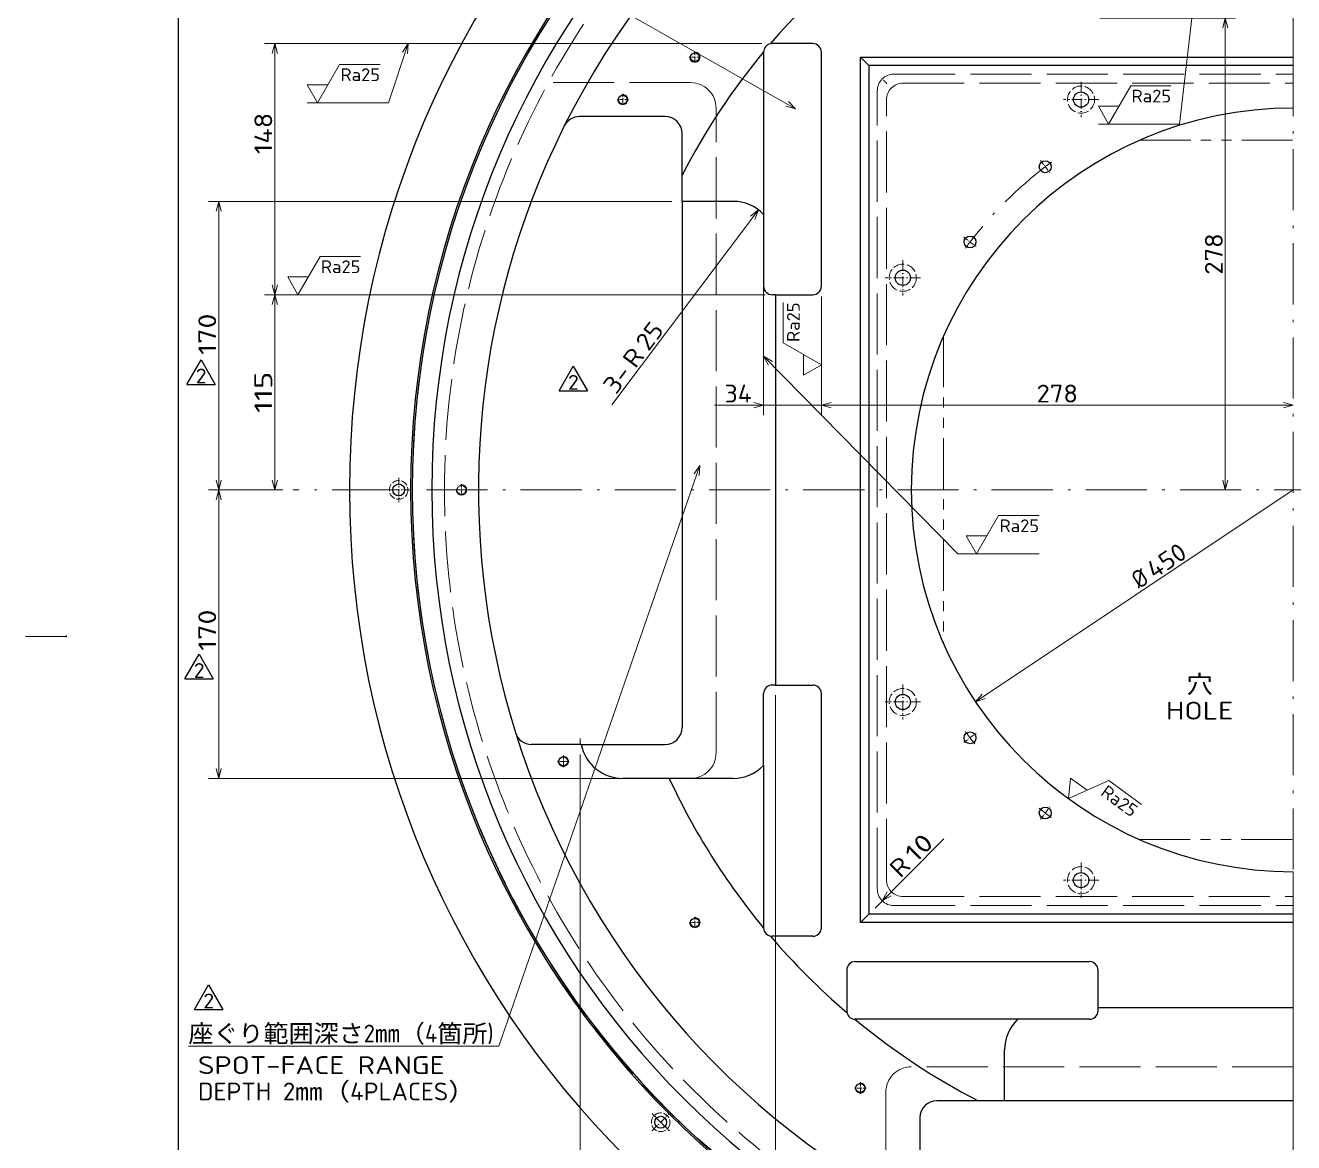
# Model space of a CAD drawing. Extents: x 0 to 894, y -8 to 586.
# Drawn here: x 0 to 249.1, y 197.5 to 417 of the extents above; entities that cross this region are included whole.
import ezdxf
from ezdxf.enums import TextEntityAlignment as Align

# ---------------------------------------------------------------- set-up
doc = ezdxf.new("R2010")
doc.units = 0
for name, pattern in [('DASHDOT', [18.5, 12, -3, 0.5, -3]), ('DASHED', [15, 12, -3]), ('DASHSPACE', [30, 12, -18]), ('PHANTOM', [20, 10, -2, 2, -2, 2, -2])]:
    doc.linetypes.add(name, pattern=pattern)
doc.layers.get('0').update_dxf_attribs({"lineweight": 13})
doc.styles.add('GDT', font='gdt.shx')
doc.styles.get("Standard").update_dxf_attribs({"font": 'isocp.shx'})
doc.dimstyles.get("Standard").update_dxf_attribs({"dimtxt": 2.5, "dimasz": 2.5, "dimexe": 1.25, "dimexo": 0.625, "dimtad": 1, "dimcen": 2.5, "dimadec": 0, "dimazin": 0, "dimtfac": 1, "dimtmove": 0, "dimatfit": 0, "dimfxl": 1, "dimarcsym": 0})

# ---------------------------------------------------------------- blocks, each defined once
blk = doc.blocks.new('*D77')
at = {"color": 190, "lineweight": 13}
blk.add_line((180.380474, 257.19664), (166.855119, 243.630325), dxfattribs=at)
blk.add_lwpolyline([(169.264573, 246.780233), (168.267193, 245.046672), (169.997728, 246.049291)], dxfattribs=at)
for s, rotation, width, p, p2 in [('10', 45.086672, 0.868247, (174.834062, 252.341604), (178.614315, 256.133311)), ('R', 45.086577, 1.078999, (171.842581, 249.34107), (174.128023, 251.633428))]:
    blk.add_text(s, height=3.5, rotation=rotation, dxfattribs=dict(at, width=width)).set_placement(p, p2, align=Align.FIT)
blk = doc.blocks.new('*D78')
at = {"color": 7, "lineweight": 13}
blk.add_line((186.577394, 284.165049), (248.981167, 325.767563), dxfattribs=at)
blk.add_lwpolyline([(187.897661, 285.667348), (186.577394, 284.165049), (188.471925, 284.805946)], dxfattribs=at)
at = {"color": 7, "lineweight": 13, "width": 0.854609}
blk.add_text('450', height=3.5, rotation=33.690063, dxfattribs=at).set_placement((221.671464, 308.162019), (228.426703, 312.665511), align=Align.FIT)
at = {"color": 7, "lineweight": 13}
blk.add_text('%%c', height=3.5, rotation=33.690069, dxfattribs=at).set_placement((218.703818, 306.183587))
blk = doc.blocks.new('*D79')
at = {"color": 7, "lineweight": 13}
for p, q in [((250.981167, 394.456462), (267.647834, 394.456462)), ((265.647834, 257.123128), (265.647834, 394.456462)), ((250.981167, 257.123128), (267.647834, 257.123128))]:
    blk.add_line(p, q, dxfattribs=at)
for points in [[(266.165471, 392.524612), (265.647834, 394.456462), (265.130196, 392.524612)], [(265.130196, 259.054983), (265.647834, 257.123128), (266.165471, 259.054983)]]:
    blk.add_lwpolyline(points, dxfattribs=at)
for s, width, p, p2 in [('穴)', 1.485477, (265.147834, 333.09919), (265.147834, 340.031415)), ('412', 0.854609, (265.147834, 323.980403), (265.147834, 332.099189))]:
    blk.add_text(s, height=3.5, rotation=90, dxfattribs=dict(at, width=width)).set_placement(p, p2, align=Align.FIT)
at = {"color": 7, "lineweight": 13, "style": 'GDT', "width": 0.875}
blk.add_text('o', height=3.5, rotation=90, dxfattribs=at).set_placement((265.147834, 319.480403), (265.147834, 322.980403), align=Align.FIT)
at = {"color": 7, "lineweight": 13}
blk.add_text('(', height=3.5, rotation=90.000003, dxfattribs=at).set_placement((265.147834, 316.902369))
blk = doc.blocks.new('*D80')
at = {"color": 250, "lineweight": 13}
for p, q in [((126.981167, 382.43423), (35.963182, 382.43423)), ((37.963182, 325.767563), (37.963182, 382.43423)), ((50.545884, 325.767563), (35.963182, 325.767563))]:
    blk.add_line(p, q, dxfattribs=at)
for points in [[(38.480821, 380.50238), (37.963182, 382.43423), (37.445543, 380.50238)], [(37.445543, 327.699414), (37.963182, 325.767563), (38.480821, 327.699414)]]:
    blk.add_lwpolyline(points, dxfattribs=at)
at = {"color": 250, "lineweight": 13, "width": 0.854609}
blk.add_text('170', height=3.5, rotation=90, dxfattribs=at).set_placement((37.463182, 352.285304), (37.463182, 360.404088), align=Align.FIT)
blk = doc.blocks.new('*D81')
at = {"color": 250, "lineweight": 13}
for p, q in [((50.545884, 325.767563), (35.963182, 325.767563)), ((37.963182, 269.100896), (37.963182, 325.767563)), ((124.449988, 269.100896), (35.963182, 269.100896))]:
    blk.add_line(p, q, dxfattribs=at)
for points in [[(38.480821, 323.835711), (37.963182, 325.767563), (37.445543, 323.835711)], [(37.445543, 271.032745), (37.963182, 269.100896), (38.480821, 271.032745)]]:
    blk.add_lwpolyline(points, dxfattribs=at)
at = {"color": 250, "lineweight": 13, "width": 0.854609}
blk.add_text('170', height=3.5, rotation=90, dxfattribs=at).set_placement((37.463182, 294.139765), (37.463182, 302.25855), align=Align.FIT)
blk = doc.blocks.new('*D82')
at = {"color": 250, "lineweight": 13}
for p, q in [((147.3145, 285.43423), (147.3145, 125.310959)), ((147.3145, 127.310959), (248.981167, 127.310959)), ((248.981167, 127.33228), (248.981167, 125.310959))]:
    blk.add_line(p, q, dxfattribs=at)
for points in [[(149.246354, 127.828598), (147.3145, 127.310959), (149.246354, 126.79332)], [(247.049315, 126.79332), (248.981167, 127.310959), (247.049315, 127.828598)]]:
    blk.add_lwpolyline(points, dxfattribs=at)
at = {"color": 250, "lineweight": 13, "width": 0.854609}
blk.add_text('305', height=3.5, dxfattribs=at).set_placement((196.374666, 127.810959), (204.49345, 127.810959), align=Align.FIT)
blk = doc.blocks.new('*D83')
at = {"color": 250, "lineweight": 13}
for p, q in [((147.3145, 285.43423), (147.3145, 125.310959)), ((108.981167, 273.767563), (108.981167, 125.310959)), ((108.981167, 127.310959), (147.3145, 127.310959))]:
    blk.add_line(p, q, dxfattribs=at)
for points in [[(110.913021, 127.828598), (108.981167, 127.310959), (110.913021, 126.79332)], [(145.382646, 126.79332), (147.3145, 127.310959), (145.382646, 127.828598)]]:
    blk.add_lwpolyline(points, dxfattribs=at)
at = {"color": 250, "lineweight": 13, "width": 0.85461}
blk.add_text('115', height=3.5, dxfattribs=at).set_placement((126.486782, 127.810959), (134.605577, 127.810959), align=Align.FIT)
blk = doc.blocks.new('*D84')
at = {"color": 7, "lineweight": 13}
blk.add_line((143.98666, 380.763438), (115.199479, 342.44641), dxfattribs=at)
blk.add_lwpolyline([(143.240129, 378.90799), (143.98666, 380.763438), (142.412421, 379.529836)], dxfattribs=at)
for s, rotation, width, p, p2 in [('25', 53.082858, 0.868247, (122.362738, 352.813451), (125.578782, 357.094152)), ('R', 53.082783, 1.078999, (119.817745, 349.425954), (121.762081, 352.013947)), ('3-', 53.082858, 0.764884, (116.001044, 344.345749), (119.217088, 348.62645))]:
    blk.add_text(s, height=3.5, rotation=rotation, dxfattribs=dict(at, width=width)).set_placement(p, p2, align=Align.FIT)
blk = doc.blocks.new('*D85')
at = {"color": 7, "lineweight": 13}
for p, q in [((145.3145, 364.100896), (46.981167, 364.100896)), ((48.981167, 325.767563), (48.981167, 364.100896)), ((50.545884, 325.767563), (46.981167, 325.767563))]:
    blk.add_line(p, q, dxfattribs=at)
for points in [[(49.498806, 362.169044), (48.981167, 364.100896), (48.463528, 362.169044)], [(48.463528, 327.699414), (48.981167, 325.767563), (49.498806, 327.699414)]]:
    blk.add_lwpolyline(points, dxfattribs=at)
at = {"color": 7, "lineweight": 13, "width": 0.854609}
blk.add_text('115', height=3.5, rotation=90, dxfattribs=at).set_placement((48.481167, 340.874837), (48.481167, 348.993622), align=Align.FIT)
blk = doc.blocks.new('*D86')
at = {"color": 7, "lineweight": 13}
for p, q in [((144.647834, 413.43423), (46.981167, 413.43423)), ((48.981167, 364.100896), (48.981167, 413.43423)), ((145.3145, 364.100896), (46.981167, 364.100896))]:
    blk.add_line(p, q, dxfattribs=at)
for points in [[(49.498806, 411.502375), (48.981167, 413.43423), (48.463528, 411.502375)], [(48.463528, 366.032748), (48.981167, 364.100896), (49.498806, 366.032748)]]:
    blk.add_lwpolyline(points, dxfattribs=at)
at = {"color": 7, "lineweight": 13, "width": 0.854609}
blk.add_text('148', height=3.5, rotation=90, dxfattribs=at).set_placement((48.481167, 391.731425), (48.481167, 399.85021), align=Align.FIT)
blk = doc.blocks.new('*D89')
at = {"color": 7, "lineweight": 13}
for p, q in [((144.981167, 377.884013), (144.981167, 340.43423)), ((156.3145, 363.767563), (156.3145, 340.43423)), ((135.311469, 342.43423), (161.3145, 342.43423))]:
    blk.add_line(p, q, dxfattribs=at)
for points in [[(143.049313, 341.916592), (144.981167, 342.43423), (143.049313, 342.951867)], [(158.246354, 342.951867), (156.3145, 342.43423), (158.246354, 341.916592)]]:
    blk.add_lwpolyline(points, dxfattribs=at)
at = {"color": 7, "lineweight": 13, "width": 0.845398}
blk.add_text('34', height=3.5, dxfattribs=at).set_placement((137.311469, 342.93423), (142.665656, 342.93423), align=Align.FIT)
blk = doc.blocks.new('*D90')
at = {"color": 7, "lineweight": 13}
for p, q in [((156.3145, 363.767563), (156.3145, 340.43423)), ((156.3145, 342.43423), (248.981167, 342.43423))]:
    blk.add_line(p, q, dxfattribs=at)
for points in [[(158.246354, 342.951867), (156.3145, 342.43423), (158.246354, 341.916592)], [(247.049315, 341.916592), (248.981167, 342.43423), (247.049315, 342.951867)]]:
    blk.add_lwpolyline(points, dxfattribs=at)
at = {"color": 7, "lineweight": 13, "width": 0.854609}
blk.add_text('278', height=3.5, dxfattribs=at).set_placement((198.588441, 342.93423), (206.707226, 342.93423), align=Align.FIT)
blk = doc.blocks.new('*D91')
at = {"color": 7, "lineweight": 13}
for p, q in [((210.981167, 418.43423), (237.647834, 418.43423)), ((235.647834, 325.767563), (235.647834, 418.43423))]:
    blk.add_line(p, q, dxfattribs=at)
for points in [[(236.165471, 416.502375), (235.647834, 418.43423), (235.130196, 416.502375)], [(235.130196, 327.699414), (235.647834, 325.767563), (236.165471, 327.699414)]]:
    blk.add_lwpolyline(points, dxfattribs=at)
at = {"color": 7, "lineweight": 13, "width": 0.854609}
blk.add_text('278', height=3.5, rotation=90, dxfattribs=at).set_placement((235.147834, 368.041504), (235.147834, 376.160288), align=Align.FIT)
blk = doc.blocks.new('*D92')
at = {"color": 7, "lineweight": 13}
for p, q in [((235.647834, 413.43423), (235.647834, 440.318059)), ((196.864717, 429.767563), (237.647834, 429.767563)), ((210.981167, 418.43423), (237.647834, 418.43423))]:
    blk.add_line(p, q, dxfattribs=at)
for points in [[(235.130196, 431.699417), (235.647834, 429.767563), (236.165471, 431.699417)], [(236.165471, 416.502375), (235.647834, 418.43423), (235.130196, 416.502375)]]:
    blk.add_lwpolyline(points, dxfattribs=at)
at = {"color": 7, "lineweight": 13, "width": 0.845398}
blk.add_text('34', height=3.5, rotation=90, dxfattribs=at).set_placement((235.147834, 432.963872), (235.147834, 438.318059), align=Align.FIT)

msp = doc.modelspace()

# ---------------------------------------------------------------- linework, layer by layer
at = {"color": 7, "lineweight": 25}
for p, q in [((30, 574), (30, 20)), ((144.9812, 411.8431), (144.983, 411.8453)), ((144.9812, 411.7676), (144.9812, 379.884)), ((146.3188, 413.4342), (146.2846, 413.3942)), ((154.6478, 413.4342), (146.6478, 413.4342)), ((156.3145, 365.7676), (156.3145, 411.7676)), ((163.9812, 240.7676), (163.9812, 410.7676)), ((163.9812, 410.7676), (248.9812, 410.7676)), ((163.9812, 410.7676), (165.6269, 409.1218)), ((248.9812, 409.1218), (165.6269, 409.1218)), ((165.6269, 409.1218), (165.6269, 242.4133)), ((114.7454, 399.1009), (108.8225, 399.1009)), ((125.6478, 399.1009), (114.7454, 399.1009)), ((128.9812, 391.3239), (128.9812, 395.7676)), ((128.9812, 387.6141), (128.9812, 391.3239)), ((128.9812, 382.4342), (128.9812, 387.6141)), ((128.9812, 382.4342), (128.9812, 279.1009)), ((138.9812, 382.4342), (128.9812, 382.4342)), ((144.9812, 379.884), (144.9812, 365.7676)), ((147.3145, 364.1009), (146.6478, 364.1009)), ((147.3145, 364.1009), (154.6478, 364.1009)), ((147.3145, 364.1009), (147.3145, 287.4342)), ((104.7953, 345.2263), (107.5953, 350.0761)), ((107.5953, 350.0761), (110.3953, 345.2263)), ((104.7953, 345.2263), (110.3953, 345.2263)), ((31.3039, 288.6343), (34.1039, 293.484)), ((34.1039, 293.484), (36.9039, 288.6343)), ((31.3039, 288.6343), (36.9039, 288.6343)), ((147.3145, 287.4342), (146.6478, 287.4342)), ((147.3145, 287.4342), (154.6478, 287.4342)), ((144.9812, 271.6511), (144.9812, 285.7676)), ((156.3145, 239.7676), (156.3145, 285.7676)), ((109.1495, 275.7676), (99.4263, 275.7676)), ((109.1495, 275.7676), (125.6478, 275.7676)), ((144.9812, 271.6511), (144.9812, 239.7676)), ((126.45, 269.1009), (117.3145, 269.1009)), ((138.9812, 269.1009), (126.45, 269.1009)), ((163.9812, 240.7676), (165.6269, 242.4133)), ((248.9812, 242.4133), (165.6269, 242.4133)), ((144.9812, 239.692), (144.983, 239.6898)), ((248.9812, 240.7676), (163.9812, 240.7676)), ((146.3188, 238.1009), (146.2846, 238.141)), ((154.6478, 238.1009), (146.6478, 238.1009)), ((162.9812, 233.1009), (208.9812, 233.1009)), ((161.3145, 231.4342), (161.3145, 223.4342)), ((210.6478, 224.1009), (210.6478, 231.4342)), ((33.1864, 223.7183), (35.9864, 228.5681)), ((35.9864, 228.5681), (38.7864, 223.7183)), ((33.1864, 223.7183), (38.7864, 223.7183)), ((161.3145, 223.1052), (161.3546, 223.071)), ((162.9056, 221.7676), (162.9034, 221.7694)), ((194.8647, 221.7676), (162.9812, 221.7676)), ((208.9812, 221.7676), (194.8647, 221.7676)), ((210.6478, 224.1009), (248.9812, 224.1009)), ((210.6478, 223.4342), (210.6478, 224.1009)), ((192.3145, 205.7676), (192.3145, 215.7676)), ((183.4249, 205.7676), (178.9812, 205.7676)), ((187.1346, 205.7676), (183.4249, 205.7676)), ((192.3145, 205.7676), (187.1346, 205.7676)), ((248.9812, 205.7676), (192.3145, 205.7676)), ((175.6478, 202.4342), (175.6478, 191.5318))]:
    msp.add_line(p, q, dxfattribs=at)
at = {"color": 7, "linetype": 'DASHDOT', "lineweight": 13}
for p, q in [((248.9812, 522.2028), (248.9812, 129.3323)), ((257.2579, 325.7676), (52.5459, 325.7676))]:
    msp.add_line(p, q, dxfattribs=at)
at = {"color": 7, "lineweight": 13}
for p, q in [((248.9812, 410.7676), (248.9812, 427.4342)), ((57.3826, 401.8256), (61.7127, 409.3256)), ((61.7127, 409.3256), (69.6571, 409.3256)), ((248.9812, 409.1218), (248.9812, 410.7676)), ((248.9812, 409.1218), (248.9812, 400.7676)), ((57.3826, 401.8256), (55.3618, 405.3256)), ((55.3618, 405.3256), (59.4033, 405.3256)), ((212.7318, 397.6324), (217.0619, 405.1324)), ((217.0619, 405.1324), (225.0064, 405.1324)), ((212.7318, 397.6324), (210.7111, 401.1324)), ((210.7111, 401.1324), (214.7525, 401.1324)), ((53.5323, 364.1009), (57.8625, 371.6009)), ((57.8625, 371.6009), (65.8069, 371.6009)), ((53.5323, 364.1009), (51.5116, 367.6009)), ((51.5116, 367.6009), (55.5531, 367.6009)), ((148.8145, 354.6523), (148.8145, 362.5967)), ((156.3145, 350.3221), (148.8145, 354.6523)), ((152.8145, 348.3014), (152.8145, 352.3429)), ((156.3145, 350.3221), (152.8145, 348.3014)), ((186.8037, 313.2149), (191.1339, 320.7149)), ((191.1339, 320.7149), (199.0783, 320.7149)), ((186.8037, 313.2149), (184.783, 316.7149)), ((184.783, 316.7149), (188.8245, 316.7149)), ((0, 297), (8, 297)), ((204.8245, 265.1443), (205.2517, 269.1631)), ((205.2517, 269.1631), (208.5185, 266.7836)), ((204.8245, 265.1443), (212.7402, 268.6572)), ((212.7402, 268.6572), (219.1618, 263.9799)), ((248.9812, 250.7676), (248.9812, 242.4133)), ((248.9812, 242.4133), (248.9812, 240.7676)), ((248.9812, 224.1009), (248.9812, 240.7676)), ((248.9812, 224.1009), (248.9812, 205.7676))]:
    msp.add_line(p, q, dxfattribs=at)
at = {"color": 7, "linetype": 'DASHDOT', "lineweight": 13, "ltscale": 0.056333}
for p, q in [((131.4812, 411.8942), (131.4812, 409.6409)), ((132.6078, 410.7676), (130.3545, 410.7676)), ((117.3145, 403.5609), (117.3145, 401.3076)), ((118.4412, 402.4342), (116.1878, 402.4342)), ((85.6478, 326.8942), (85.6478, 324.6409)), ((86.7745, 325.7676), (84.5212, 325.7676)), ((106.7745, 272.4342), (104.5212, 272.4342)), ((105.6478, 273.5609), (105.6478, 271.3076)), ((131.4812, 241.8942), (131.4812, 239.6409)), ((132.6078, 240.7676), (130.3545, 240.7676)), ((163.9812, 209.3942), (163.9812, 207.1409)), ((165.1078, 208.2676), (162.8545, 208.2676))]:
    msp.add_line(p, q, dxfattribs=at)
at = {"color": 7, "linetype": 'DASHED', "lineweight": 13, "ltscale": 0.02466}
for p, q in [((169.1969, 405.5518), (168.4994, 406.2493)), ((169.1969, 245.9833), (168.4994, 245.2858))]:
    msp.add_line(p, q, dxfattribs=at)
at = {"color": 7, "linetype": 'DASHED', "lineweight": 13}
for p, q in [((170.5909, 407.4406), (248.9812, 407.4406)), ((130.6478, 405.7676), (102.7698, 405.7676)), ((167.3082, 247.3773), (167.3082, 404.1579)), ((172.3835, 405.6479), (248.9812, 405.6479)), ((169.1008, 249.1699), (169.1008, 402.3652)), ((135.6478, 274.1009), (135.6478, 400.7676)), ((92.2436, 269.1009), (117.3145, 269.1009)), ((170.5909, 244.0946), (248.9812, 244.0946)), ((172.3835, 245.8872), (248.9812, 245.8872)), ((248.9812, 212.4342), (173.9812, 212.4342)), ((168.9812, 207.4342), (168.9812, 179.5561))]:
    msp.add_line(p, q, dxfattribs=at)
at = {"color": 7, "linetype": 'DASHDOT', "lineweight": 13, "ltscale": 0.173333}
for p, q in [((207.3145, 405.9009), (207.3145, 398.9676)), ((210.7812, 402.4342), (203.8478, 402.4342)), ((172.3145, 370.9009), (172.3145, 363.9676)), ((175.7812, 367.4342), (168.8478, 367.4342)), ((172.3145, 287.5676), (172.3145, 280.6342)), ((175.7812, 284.1009), (168.8478, 284.1009)), ((207.3145, 252.5676), (207.3145, 245.6342)), ((210.7812, 249.1009), (203.8478, 249.1009))]:
    msp.add_line(p, q, dxfattribs=at)
at = {"color": 7, "linetype": 'PHANTOM', "lineweight": 13}
for p, q in [((218.8675, 394.4565), (248.9812, 394.4565)), ((180.3145, 355.9319), (180.3145, 295.6032)), ((218.7662, 257.1231), (248.9812, 257.1231))]:
    msp.add_line(p, q, dxfattribs=at)
at = {"color": 7, "linetype": 'DASHDOT', "lineweight": 13, "ltscale": 0.075833}
for p, q in [((199.357, 390.4391), (201.2035, 388.0326)), ((184.3096, 375.3918), (186.7162, 373.5452)), ((184.3096, 276.1434), (186.7162, 277.9899)), ((199.357, 261.096), (201.2035, 263.5025))]:
    msp.add_line(p, q, dxfattribs=at)
at = {"color": 250, "lineweight": 25}
for p, q in [((31.6965, 346.473), (34.4965, 351.3228)), ((34.4965, 351.3228), (37.2965, 346.473)), ((31.6965, 346.473), (37.2965, 346.473))]:
    msp.add_line(p, q, dxfattribs=at)
at = {"color": 7, "linetype": 'DASHDOT', "lineweight": 13, "ltscale": 0.119167}
for p, q in [((73.3145, 328.1509), (73.3145, 323.3842)), ((75.6978, 325.7676), (70.9312, 325.7676)), ((123.0808, 199.8672), (126.4514, 203.2377))]:
    msp.add_line(p, q, dxfattribs=at)
at = {"color": 7, "linetype": 'DASHDOT', "lineweight": 13, "ltscale": 0.03078}
msp.add_line((108.9812, 275.7676), (108.9812, 276.9988), dxfattribs=at)
at = {"color": 7, "lineweight": 13}
for points in [[(151.2646, 400.633), (92.754, 433.8178), (43.2446, 433.8178)], [(230.41, 429.7676), (226.673, 397.6324), (210.7111, 397.6324)], [(75.1716, 413.4342), (71.3238, 401.8256), (55.3618, 401.8256)], [(75.0551, 411.4376), (75.1716, 413.4342), (74.0724, 411.7633)], [(149.3288, 401.1358), (151.2646, 400.633), (149.8395, 402.0364)], [(144.9812, 352.0065), (183.1164, 313.2149), (199.0783, 313.2149)], [(146.7046, 350.9918), (144.9812, 352.0065), (145.9664, 350.266)], [(132.4703, 330.5587), (92.9505, 216.5008), (32.0165, 216.5008)], [(132.3269, 328.5638), (132.4703, 330.5587), (131.3487, 328.9027)]]:
    msp.add_lwpolyline(points, dxfattribs=at)
at = {"color": 7, "lineweight": 25}
for centre, radius in [((131.4812, 410.7676), 0.8667), ((207.3145, 402.4342), 1.5), ((117.3145, 402.4342), 0.8667), ((200.2803, 389.2358), 1.1667), ((185.5129, 374.4685), 1.1667), ((172.3145, 367.4342), 1.5), ((73.3145, 325.7676), 1.1667), ((172.3145, 284.1009), 1.5), ((185.5129, 277.0666), 1.1667), ((105.6478, 272.4342), 0.8667), ((200.2803, 262.2993), 1.1667), ((207.3145, 249.1009), 1.5), ((131.4812, 240.7676), 0.8667), ((163.9812, 208.2676), 0.8667), ((124.7661, 201.5525), 1.1667)]:
    msp.add_circle(centre, radius, dxfattribs=at)
at = {"color": 7, "linetype": 'DASHED', "lineweight": 13, "ltscale": 0.177778}
for centre in [(207.3145, 402.4342), (172.3145, 367.4342), (172.3145, 284.1009), (207.3145, 249.1009)]:
    msp.add_circle(centre, 2.6667, dxfattribs=at)
at = {"color": 7, "linetype": 'DASHED', "lineweight": 13, "ltscale": 0.122222}
for centre in [(73.3145, 325.7676), (124.7661, 201.5525)]:
    msp.add_circle(centre, 1.8333, dxfattribs=at)
at = {"color": 7, "linetype": 'DASHED', "lineweight": 13, "ltscale": 0.057778}
msp.add_circle((85.6478, 325.7676), 0.8667, dxfattribs=at)
at = {"color": 7, "lineweight": 13}
msp.add_circle((8, 297), 0.1, dxfattribs=at)
at = {"color": 7, "lineweight": 25}
for centre, radius, start, end in [((248.9812, 325.7676), 185.3333, 90, 270), ((248.9812, 325.7676), 173.3333, 90, 270), ((248.9812, 325.7676), 173, 90, 270), ((248.9812, 325.7676), 169.1667, 90, 270), ((248.9812, 325.7676), 160, 107.329856, 153.460895), ((248.9812, 325.7676), 135, 130.495077, 139.504923), ((248.9812, 325.7676), 135, 140.387159, 152.733956), ((146.6478, 411.7676), 1.6667, 102.586698, 180), ((146.6478, 411.7676), 1.6667, 90, 102.586698), ((154.6478, 411.7676), 1.6667, 0, 90), ((108.8225, 395.7676), 3.3333, 90, 153.460895), ((125.6478, 395.7676), 3.3333, 0, 90), ((248.9812, 325.7676), 75, 90, 270), ((248.9812, 325.7676), 160, 153.460895, 197.329856), ((138.9812, 374.1009), 8.3333, 43.94552, 90), ((146.6478, 365.7676), 1.6667, 180, 270), ((154.6478, 365.7676), 1.6667, 270, 0), ((146.6478, 285.7676), 1.6667, 90, 180), ((154.6478, 285.7676), 1.6667, 0, 90), ((125.6478, 279.1009), 3.3333, 270, 0), ((99.4263, 279.1009), 3.3333, 197.329856, 270), ((248.9812, 325.7676), 160, 197.329856, 243.460895), ((117.3145, 277.4342), 8.3333, 191.53696, 270), ((138.9812, 277.4342), 8.3333, 270, 316.05448), ((248.9812, 325.7676), 135, 204.819, 219.612841), ((146.6478, 239.7676), 1.6667, 180, 270), ((154.6478, 239.7676), 1.6667, 270, 0), ((248.9812, 325.7676), 135, 220.495077, 229.504923), ((162.9812, 231.4342), 1.6667, 90, 180), ((208.9812, 231.4342), 1.6667, 0, 90), ((162.9812, 223.4342), 1.6667, 180, 192.586698), ((162.9812, 223.4342), 1.6667, 192.586698, 270), ((248.9812, 325.7676), 135, 230.387159, 242.733956), ((200.6478, 215.7676), 8.3333, 133.94552, 180), ((208.9812, 223.4342), 1.6667, 270, 0), ((178.9812, 202.4342), 3.3333, 90, 180)]:
    msp.add_arc(centre, radius, start, end, dxfattribs=at)
at = {"color": 7, "linetype": 'DASHED', "lineweight": 13}
for centre, radius, start, end in [((248.9812, 325.7676), 166.6667, 90, 270), ((130.6478, 400.7676), 5, 0, 90), ((130.6478, 274.1009), 5, 270, 360), ((173.9812, 207.4342), 5, 90, 180)]:
    msp.add_arc(centre, radius, start, end, dxfattribs=at)
at = {"color": 7, "lineweight": 13}
for centre in [(131.4812, 410.7676), (117.3145, 402.4342), (105.6478, 272.4342), (131.4812, 240.7676), (163.9812, 208.2676)]:
    msp.add_arc(centre, 1, 169.999993, 100.000014, dxfattribs=at)
at = {"color": 7, "linetype": 'DASHDOT', "lineweight": 13}
for radius, start, end in [(80, 126.41377, 141.642045), (80, 141.413767, 143.586231), (80, 216.413769, 218.586233), (80, 231.413766, 233.58623), (175.6667, 224.222642, 225.777357)]:
    msp.add_arc((248.9812, 325.7676), radius, start, end, dxfattribs=at)
at = {"color": 7, "linetype": 'DASHSPACE', "lineweight": 13}
msp.add_arc((85.6478, 325.7676), 1, 169.999993, 100.000014, dxfattribs=at)
at = {"color": 7, "linetype": 'DASHED', "lineweight": 13}
for centre, major_axis, start_param, end_param in [((170.6929, 404.0558), (2.4292, -2.4291), 2.37124879, 3.91189739), ((172.4856, 402.2632), (2.4292, -2.4291), 2.37124879, 3.91189739), ((172.4856, 249.272), (-2.4291, -2.4292), 5.51284145, 7.05349005), ((170.6929, 247.4793), (-2.4291, -2.4292), 5.51284145, 7.05349005)]:
    msp.add_ellipse(centre, major_axis=major_axis, ratio=0.970296, start_param=start_param, end_param=end_param, dxfattribs=at)
msp.add_open_spline([(166.0405, 173.9458), (163.195, 175.7961), (160.3512, 177.6453), (157.5395, 179.489), (154.0915, 181.7866), (150.6649, 184.1396), (150.0223, 184.5836), (148.8247, 185.4163), (147.6311, 186.2572), (147.0793, 186.6483), (143.4657, 189.2267), (139.9095, 191.8816), (136.9486, 194.2002), (133.7016, 196.8931), (130.5561, 199.7034), (130.2162, 200.0096), (129.136, 200.9908), (128.0597, 201.995), (127.3205, 202.6977), (125.7527, 204.2163), (124.2146, 205.7654), (123.4085, 206.5943), (122.4185, 207.6325), (121.4465, 208.6771), (121.2466, 208.893), (117.2107, 213.2739), (113.3938, 217.861), (109.9602, 222.3849), (106.5769, 227.2537), (103.4008, 232.2538), (103.2667, 232.4657), (102.9995, 232.8897), (102.7341, 233.3139), (102.602, 233.526), (101.88, 234.6893), (101.1747, 235.85), (100.6106, 236.7943), (99.632, 238.4603), (98.6687, 240.1509), (98.2559, 240.8849), (97.6855, 241.9134), (97.1221, 242.9489), (96.9654, 243.2385), (93.8442, 249.0372), (90.9874, 254.9739), (88.5227, 260.7277), (86.1443, 267.0465), (84.0814, 273.4685), (83.9322, 273.9387), (83.0528, 276.7462), (82.237, 279.5622), (81.6023, 281.9109), (80.832, 284.9761), (80.1296, 288.0736), (79.9722, 288.7853), (78.6706, 294.8234), (77.6407, 300.9195), (76.9448, 306.3264), (76.4177, 312.2502), (76.1454, 318.1866), (76.1245, 318.6804), (76.0594, 320.3632), (76.0146, 322.0539), (75.9932, 323.252), (75.9668, 326.1378), (76.0009, 329.0402), (76.0417, 330.7315), (76.1283, 333.1165), (76.2545, 335.4802), (76.295, 336.174), (76.3611, 337.2162), (76.4349, 338.2559), (76.4606, 338.605), (76.7585, 342.5225), (77.1672, 346.4311), (77.631, 349.9811), (78.2632, 354.008), (79.0133, 358.0131), (79.1064, 358.5006), (79.524, 360.6454), (79.9755, 362.7835), (80.3361, 364.3888), (81.0129, 367.2509), (81.7212, 369.9896), (82.0559, 371.2366), (82.8013, 373.9145), (83.6329, 376.6812), (84.1064, 378.197), (84.705, 380.0332), (85.3309, 381.8657), (85.4295, 382.1525), (85.6273, 382.7233), (85.8275, 383.2933), (85.9283, 383.5782), (88.361, 390.4075), (91.1504, 397.109), (94.1471, 403.4046), (100.3968, 414.988), (107.7148, 425.9247), (111.3924, 430.9227), (115.4439, 435.9412), (119.7216, 440.7582), (119.8859, 440.9425), (120.7899, 441.9531), (121.6987, 442.9489), (122.4401, 443.7482), (123.9532, 445.3539), (125.4839, 446.9264), (126.27, 447.721), (127.2868, 448.7318), (128.3246, 449.7418), (128.5457, 449.9559), (128.9908, 450.3852), (129.4392, 450.8137), (129.6588, 451.0227), (133.9995, 455.1337), (138.5189, 459.0548), (142.9518, 462.596), (147.7261, 466.1077), (152.6382, 469.4197), (152.8485, 469.561), (153.2699, 469.8429), (153.6931, 470.124), (153.9052, 470.2643), (155.0508, 471.0194), (156.2129, 471.7698), (157.1717, 472.3783), (158.851, 473.4259), (160.5331, 474.444), (161.2495, 474.872), (162.2454, 475.4596), (163.2432, 476.0377), (163.5252, 476.2002), (170.2643, 480.0648), (177.2125, 483.5705), (184.048, 486.5605), (191.254, 489.2095), (198.5979, 491.358), (198.8138, 491.4207), (199.2479, 491.5458), (199.6825, 491.6691), (199.8903, 491.7277), (200.847, 491.9951), (201.8117, 492.2555), (202.5598, 492.4518), (203.4597, 492.6811), (204.3591, 492.9021), (204.5168, 492.9406), (204.8322, 493.0171), (205.1478, 493.0927), (205.3057, 493.1302), (208.1706, 493.8075), (211.052, 494.4096), (213.7864, 494.9181), (220.0459, 495.957), (226.3439, 496.7564), (229.8957, 497.1459), (234.619, 497.6028), (239.3488, 498.0066), (240.5214, 498.1039), (242.9162, 498.2982), (245.3123, 498.4856), (246.535, 498.5799), (247.758, 498.6737), (248.9812, 498.7676)], degree=5, knots=[0, 0, 0, 0, 0, 0, 88.26670514, 88.26670514, 88.26670514, 108.67344358, 108.67344358, 108.67344358, 126.34555967, 126.34555967, 126.34555967, 224.40165895, 224.40165895, 224.40165895, 236.33721638, 236.33721638, 236.33721638, 262.38445767, 262.38445767, 262.38445767, 291.92252697, 291.92252697, 291.92252697, 299.52561885, 299.52561885, 299.52561885, 446.98759393, 446.98759393, 446.98759393, 453.50482387, 453.50482387, 453.50482387, 460.0220538, 460.0220538, 460.0220538, 489.26398458, 489.26398458, 489.26398458, 511.35459691, 511.35459691, 511.35459691, 519.92113583, 519.92113583, 519.92113583, 682.66940736, 682.66940736, 682.66940736, 695.5429481, 695.5429481, 695.5429481, 759.30756139, 759.30756139, 759.30756139, 778.36180811, 778.36180811, 778.36180811, 920.07134914, 920.07134914, 920.07134914, 932.99345885, 932.99345885, 932.99345885, 963.85614188, 963.85614188, 963.85614188, 1007.03055765, 1007.03055765, 1007.03055765, 1025.03998264, 1025.03998264, 1025.03998264, 1034.14974404, 1034.14974404, 1034.14974404, 1127.28455435, 1127.28455435, 1127.28455435, 1140.20129616, 1140.20129616, 1140.20129616, 1184.1558174, 1184.1558174, 1184.1558174, 1221.48901111, 1221.48901111, 1221.48901111, 1264.01361224, 1264.01361224, 1264.01361224, 1271.87143594, 1271.87143594, 1271.87143594, 1279.73686806, 1279.73686806, 1279.73686806, 1460.55024032, 1460.55024032, 1460.55024032, 1621.80273992, 1621.80273992, 1621.80273992, 1628.23183418, 1628.23183418, 1628.23183418, 1657.13835005, 1657.13835005, 1657.13835005, 1687.08825153, 1687.08825153, 1687.08825153, 1695.15267698, 1695.15267698, 1695.15267698, 1703.25965214, 1703.25965214, 1703.25965214, 1850.81560529, 1850.81560529, 1850.81560529, 1857.40647038, 1857.40647038, 1857.40647038, 1863.99733547, 1863.99733547, 1863.99733547, 1892.91023068, 1892.91023068, 1892.91023068, 1914.41763171, 1914.41763171, 1914.41763171, 1922.8979489, 1922.8979489, 1922.8979489, 2116.3832631, 2116.3832631, 2116.3832631, 2122.23944587, 2122.23944587, 2122.23944587, 2128.15354536, 2128.15354536, 2128.15354536, 2148.07196158, 2148.07196158, 2148.07196158, 2152.30326452, 2152.30326452, 2152.30326452, 2156.53456746, 2156.53456746, 2156.53456746, 2229.06451987, 2229.06451987, 2229.06451987, 2322.03323849, 2322.03323849, 2322.03323849, 2352.66563949, 2352.66563949, 2352.66563949, 2384.56824518, 2384.56824518, 2384.56824518, 2384.56824518, 2384.56824518, 2384.56824518], dxfattribs=at)

# ---------------------------------------------------------------- texts
at = {"color": 7, "lineweight": 13}
for s, height, width, p, p2 in [('Ra25', 2.5, 0.848134, (61.8826, 406.0756), (69.6571, 406.0756)), ('Ra25', 2.5, 0.848135, (217.2318, 401.8824), (225.0064, 401.8824)), ('Ra25', 2.5, 0.848134, (58.0323, 368.3509), (65.8069, 368.3509)), ('2', 2.91, 0.913976, (106.5453, 345.4249), (108.6984, 345.4249)), ('Ra25', 2.5, 0.848135, (191.3037, 317.4649), (199.0783, 317.4649)), ('2', 2.91, 0.913972, (33.0539, 288.8329), (35.207, 288.8329)), ('穴', 3.5, 2.071676, (228.0095, 285.8336), (233.1887, 285.8336)), ('HOLE', 3.5, 1.017708, (223.984, 280.6544), (237.2142, 280.6544)), ('2', 2.91, 0.913972, (34.9364, 223.9169), (37.0895, 223.9169)), ('座ぐり範囲深さ2㎜（4箇所)', 3.5, 1.450015, (32.0165, 217.2291), (91.9505, 217.2291)), ('SPOT-FACE RANGE', 3.5, 0.965493, (33.8942, 211.0184), (82.3298, 211.0184)), ('DEPTH 2㎜（4PLACES）', 3.5, 1.000573, (33.8942, 205.8392), (88.4254, 205.8392))]:
    msp.add_text(s, height=height, dxfattribs=dict(at, width=width)).set_placement(p, p2, align=Align.FIT)
for rotation, width, p, p2 in [(90, 0.848134, (152.0645, 354.8221), (152.0645, 362.5967)), (323.931228, 0.848135, (210.9641, 265.9302), (217.2483, 261.3529))]:
    msp.add_text('Ra25', height=2.5, rotation=rotation, dxfattribs=dict(at, width=width)).set_placement(p, p2, align=Align.FIT)
at = {"color": 250, "lineweight": 13, "width": 0.913972}
msp.add_text('2', height=2.91, dxfattribs=at).set_placement((33.4465, 346.6716), (35.5996, 346.6716), align=Align.FIT)

# ---------------------------------------------------------------- dimensions: what is measured, and where the dimension line sits
at = {"lineweight": 0}
for base, p1, p2, angle, picture, middle in [((156.3145, 342.4342), (248.9812, 522.2029), (156.3145, 365.7676), 180, '*D90', (202.6478, 342.4342)), ((235.6478, 418.4342), (194.8647, 429.7676), (208.9812, 418.4342), 270, '*D92', (235.6478, 435.641)), ((235.6478, 325.7676), (208.9812, 418.4342), (257.2579, 325.7676), 270, '*D91', (235.6478, 372.1009)), ((48.9812, 364.1009), (146.6478, 413.4342), (147.3145, 364.1009), 270, '*D86', (48.9812, 395.7908)), ((37.9632, 382.4342), (52.5459, 325.7676), (128.9812, 382.4342), 90, '*D80', (37.9632, 356.3447)), ((144.9812, 342.4342), (156.3145, 365.7676), (144.9812, 379.884), 180, '*D89', (139.9886, 342.4342)), ((48.9812, 325.7676), (147.3145, 364.1009), (52.5459, 325.7676), 270, '*D85', (48.9812, 344.9342)), ((37.9632, 325.7676), (126.45, 269.1009), (52.5459, 325.7676), 90, '*D81', (37.9632, 298.1992))]:
    dim = msp.add_linear_dim(base=base, p1=p1, p2=p2, angle=angle, dimstyle='STANDARD', override={"dimlfac": 3}, dxfattribs=at)
    dim.commit()
    dim.dimension.update_dxf_attribs({"geometry": picture, "text_midpoint": middle, "dimtype": 160})
dim = msp.add_linear_dim(base=(265.6478, 394.4565), p1=(248.9812, 257.1231), p2=(248.9812, 394.4565), angle=90, text='(<SQUARE><>穴)', dimstyle='STANDARD', override={"dimlfac": 3}, dxfattribs=at)
dim.commit()
dim.dimension.update_dxf_attribs({"geometry": '*D79', "text_midpoint": (265.6478, 328.4669), "dimtype": 161})
dim = msp.add_radius_dim(center=(138.9812, 374.1009), mpoint=(143.9867, 380.7634), text='3-<>', dimstyle='STANDARD', override={"dimlfac": 3}, dxfattribs=at)
dim.commit()
dim.dimension.update_dxf_attribs({"geometry": '*D84', "text_midpoint": (121.1897, 350.4196), "dimtype": 164})
dim = msp.add_diameter_dim_2p(p1=(311.3849, 367.3701), p2=(186.5774, 284.165), dimstyle='STANDARD', override={"dimlfac": 3}, dxfattribs=at)
dim.commit()
dim.dimension.update_dxf_attribs({"geometry": '*D78', "text_midpoint": (223.8426, 309.0085), "dimtype": 163})
for base, p1, p2, picture, middle in [((147.3145, 127.311), (108.9812, 275.7676), (147.3145, 287.4342), '*D83', (130.5462, 127.311)), ((248.9812, 127.311), (147.3145, 287.4342), (248.9812, 129.3323), '*D82', (200.4341, 127.311))]:
    dim = msp.add_linear_dim(base=base, p1=p1, p2=p2, dimstyle='STANDARD', override={"dimlfac": 3}, dxfattribs=at)
    dim.commit()
    dim.dimension.update_dxf_attribs({"geometry": picture, "text_midpoint": middle, "dimtype": 160})
dim = msp.add_radius_dim(center=(170.6206, 247.4073), mpoint=(168.2672, 245.0467), dimstyle='STANDARD', override={"dimlfac": 3}, dxfattribs=at)
dim.commit()
dim.dimension.update_dxf_attribs({"geometry": '*D77', "text_midpoint": (175.5825, 252.3842), "dimtype": 164})

doc.saveas('drawing.dxf')
